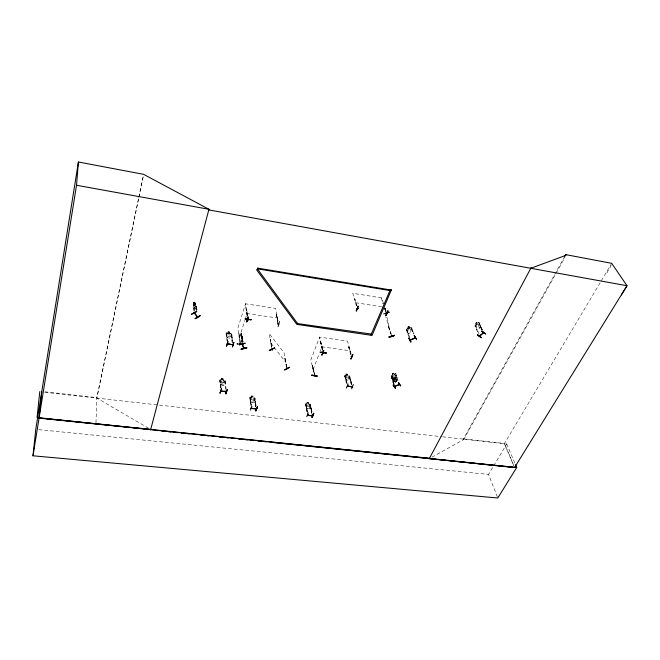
<?xml version="1.0" encoding="UTF-8"?>
<svg xmlns="http://www.w3.org/2000/svg" width="660" height="660" viewBox="0 0 660 660"><rect width="100%" height="100%" fill="white"/><g stroke="black" fill="none" stroke-linecap="round" stroke-linejoin="round"><path stroke-width="0.49" stroke-dasharray="3.3 2.47" d="M95.964 422.771L96.863 397.633L138.559 198.478M409.01 337.037L406.346 329.554L407.492 332.731L408.441 333.655L412.426 331.79L412.549 330.305L411.403 327.178L406.733 328.886L407.905 328.391M412.426 331.79L412.574 330.346M412.343 331.724L412.492 330.33M391.809 378.37L391.957 376.893L395.736 375.127L396.643 376.109L395.761 375.161L391.982 376.934M391.867 378.353L392.032 376.951M138.773 197.472L143.187 176.352M143.203 176.764L96.847 398.104L148.929 428.431M345.444 378.667L346.286 379.937L350.262 380.449L349.66 376.051L344.611 375.4L346.335 379.855M350.262 380.449L350.534 379.277M310.843 408.952L311.165 407.789M226.644 332.838L231.742 333.919L232.172 337.235L231.685 338.365L227.254 337.755L226.512 336.451L226.182 333.16L227.989 333.061L227.782 331.757L229.655 332.021L229.746 333.308L230.752 333.795L231.049 336.064L230.241 336.913L228.484 336.666L227.411 335.56L227.123 333.292L228.005 333.011M226.627 334.15L226.116 334.075L226.627 334.15L227.774 343.159M227.254 337.755L226.595 336.41M229.812 333.226L231.734 333.968L232.658 341.863M231.206 334.785L231.767 334.702L231.206 334.785L232.27 342.787M232.172 337.235L231.635 338.324M220.679 387.989L219.846 380.077L221.603 379.863L220.811 380.209L221.075 382.519L222.09 383.625L223.781 383.831L224.565 382.948L224.301 380.638L223.352 380.119L223.204 378.881L221.447 378.675L223.261 378.848L223.393 380.127L225.241 380.787C226.842 384.516 224.862 386.71 220.902 384.755L220.217 383.402L220.918 384.706M220.638 388.138L219.887 380.87L220.382 380.927L221.364 390.233M220.358 379.756L224.573 380.226M220.382 380.927L219.838 381.01M224.779 381.472L225.274 381.529L224.779 381.472L225.687 389.746M239.275 337.994L244.893 320.364M245.207 319.39L247.079 313.508M247.236 315.793L246.477 309.664M238.846 333.704L240.149 342.796M246.592 309.878L246.122 309.639L246.675 309.697L246.337 310.084M196.688 310.332L196.969 309.482M251.303 395.942L251.468 397.213L249.736 397.353L250.833 405.24M250.784 405.38L249.802 398.137L250.28 398.195L251.32 405.298M251.559 407.459L250.28 398.195M250.206 400.711L250.924 402.006L255.04 402.484L255.453 401.321M251.402 397.163L251.237 395.893L252.978 396.099L253.16 397.328M249.727 397.394C250.264 396.082 256.625 398.013 253.093 397.402L252.912 396.173M255.7 406.939L254.529 398.698L255.007 398.755L256.03 405.983M277.81 322.789L276.202 314.111L276.713 314.185L277.959 320.974M395.29 377.858L395.794 376.53L395.068 374.311L394.135 374.294L393.797 373.048L392.188 373.808L392.593 375.02L391.966 375.771L394.507 380.787L396.016 380.077L395.29 377.85L393.789 378.568M313.071 369.542L319.374 353.438M319.745 352.489L321.973 346.805M307.015 411.865L305.605 404.72L306.067 404.77L307.535 411.782M322.501 350.683L320.702 342.952L321.222 343.002L322.583 348.703M321.032 342.977L320.875 343.365L321.222 343.002M314.49 373.923L312.345 365.302L314.119 373.346M307.898 413.927L306.067 404.77M307.065 403.747L306.388 404.06L306.867 406.337L307.915 407.41L309.49 407.599L310.117 406.717L308.492 402.691L306.826 402.493L307.123 403.796L305.539 404.002M308.476 402.732L308.69 403.978L309.804 404.11M306.941 408.54L306.182 407.212L306.941 408.54L310.909 408.961L311.207 407.847M307.073 411.733L305.489 403.945L305.935 403.573L310.522 404.53L312.114 412.31M311.809 413.399L310.142 405.257L310.604 405.306L312.056 412.45M310.505 404.572L309.82 404.068M356.4 305.605L354.502 298.972L354.998 299.054L356.903 305.687M354.998 299.054L354.436 299.137M350.707 354.568L348.661 346.888L349.14 346.954L351.186 354.643M346.525 383.212L344.759 376.167L345.221 376.225L347.053 383.13M346.186 375.193L345.865 373.997L347.548 374.22L347.853 375.457L348.769 375.952L349.371 378.188L348.793 379.046L347.209 378.84L346.112 377.767L345.518 375.532L346.252 375.243M347.515 385.25L345.221 376.225M347.87 375.408L347.548 374.22L345.848 374.038M348.942 375.598L349.643 376.093L351.92 384.706M351.392 384.788L349.322 376.761L349.784 376.819L351.854 384.846M242.525 339.224L241.123 333.267L241.7 335.016M382.965 303.658L383.518 303.575M394.762 378.667L392.931 378.254L394.457 379.162L393.871 381.018L394.894 379.277L396.577 379.756L395.125 378.865L395.719 376.942L394.705 378.609M476.124 324.456L475.629 325.429L476.594 327.575L477.683 327.904L478.937 326.791L479.185 325.273L478.211 323.136L477.37 323.35L476.883 322.129L475.546 323.317L476.099 324.489L475.546 323.317M431.929 457.182L463.699 439.56L463.444 438.883L564.209 257.317M463.699 439.56L555.629 274.09M556.124 273.19L565.1 257.037M392.84 381.587L397.32 379.978L397.666 379.269L396.124 380.44L396.602 381.695L394.985 382.453L394.597 381.249M393.591 383.881L391.108 376.167L395.216 373.741L395.942 373.931L398.434 381.612M391.124 376.2L391.52 375.532M408.441 333.556L407.525 332.656L406.411 329.546L406.733 328.886M406.428 329.587L406.791 328.96M606.788 273.034L611.16 265.601M513.843 465.613L504.463 443.479L611.705 263.323M497.417 497.062L488.532 474.408L493.21 466.587M493.73 465.712L506.715 443.982L442.439 436.788M396.148 380.482L396.825 379.698L394.267 374.69L392.766 375.391L393.698 381.166L394.639 381.183L395.026 382.387M407.954 328.358L407.245 329.142L408.037 331.328L409.216 331.864L410.8 331.122L411.304 329.794L410.512 327.616L409.522 327.624L409.101 326.461M482.493 330.182L478.921 322.484L475.151 325.264L474.911 326.057L478.714 334.513M475.612 326.469L475.241 326.799L475.736 326.56L479.985 335.989M481.99 330.429L478.863 323.582L479.234 323.251L481.726 329.662M480.282 325.603L480.34 327.112L477.23 329.917L476.338 329.159M480.364 325.594L480.43 327.146L477.271 329.942L476.338 329.092M226.66 332.788L226.099 333.185L226.999 341.088M193.396 302.379L194.205 307.205L196.721 310.225M194.337 302.057L195.475 303.336L194.337 302.057L194.502 303.229M193.966 311.149L193.438 303.088L194.444 311.421M193.743 303.451L193.264 303.179M193.685 305.629L194.131 307.246L196.746 310.299L196.672 306.248L195.286 303.311M194.543 303.311L194.032 303.055L194.238 305.316L195.888 308.179L196.342 307.857L195.591 304.54M196.21 306.735L196.688 306.999L196.21 306.735L196.482 309.73M271.499 347.209L270.278 339.463L271.928 347.449M270.534 339.793L270.105 339.553M284.782 358.405L286.473 367.042M407.484 327.228L409.167 326.436L407.484 327.228L407.971 328.399M413.812 333.828L411.427 327.212L409.588 327.599L409.142 326.395M393.772 373.156L392.279 373.857L392.659 375.037L391.537 375.565M394.16 374.335L395.233 373.832M391.33 376.934C392.057 376.043 392.287 382.651 393.517 383.765M395.686 374.888C396.363 374.014 396.445 379.756 397.666 380.853M407.055 330.099L406.593 330.322L407.129 330.231L410.239 338.869M411.163 328.168C411.832 327.286 412.038 332.904 413.341 334.051M392.147 379.393L393.03 380.341L396.817 378.568L396.99 377.116M393.533 381.653L394.614 381.15M395.002 382.354L396.511 381.645M251.485 397.163L250.676 397.477L251.006 399.778L252.029 400.867L253.663 401.057L254.389 400.174L254.042 397.873L253.11 397.361M241.717 338.399L241.37 336.748L242.946 341.69L242.451 337.648L240.834 333.506L242.335 344.644M240.735 334.265L241.898 342.26M241.824 335.874L241.692 334.645L243.086 342.391M242.261 338.522L241.445 334.95L242.22 336.765M242.467 337.681L242.162 336.781M242.302 338.448L242.352 338.011L242.748 342.061M388.327 326.197L391.149 334.546M193.429 302.437L196.276 305.407L196.96 309.994M478.962 322.509L478.302 322.534M38.841 429.66L488.532 474.408M44.847 391.801L96.863 397.633M463.444 438.883L504.463 443.479M44.797 392.279L441.416 436.672M255.007 402.394L250.982 401.923L250.28 400.661M306.991 408.457L310.86 408.911M249.752 398.277L250.239 398.335M254.479 398.838L254.958 398.887M305.547 404.852L306.009 404.91M310.093 405.388L310.555 405.446M220.96 384.673L225.126 385.176M344.701 376.307L345.163 376.365M349.264 376.901L349.726 376.959M321.643 346.78L350.204 350.765M227.84 331.856L229.581 332.096M348.604 347.036L349.082 347.102M320.644 343.101L321.131 343.175M246.724 313.483L277.464 318.013M276.144 314.267L276.655 314.35M355.641 302.709L381.777 306.817M381.579 297.883L352.762 293.263L356.474 305.448M395.208 373.791L395.942 373.931M254.29 397.46L254.958 398.005L256.08 405.842M392.18 379.318L393.03 380.341M195.319 303.715L194.634 302.527M193.726 302.42L194.486 303.344L194.395 302.024M270.988 343.332L273.479 346.525M274.106 347.325L285.953 362.522M478.88 322.542L482.361 330.099M506.715 443.982L515.122 463.716M504.669 444.271L513.752 465.721M241.321 334.562L240.941 333.523L242.245 342.589M383.501 303.534L381.488 297.899L382.833 303.872M384.995 308.187L386.257 311.875M385.019 308.335L386.026 311.347M384.796 308.245L386.059 311.924M384.607 308.096L385.861 311.776M384.532 308.253L385.786 311.941M391.339 334.488L385.762 316.816M388.41 326.584L390.918 334.001M391.768 376.728L394.663 385.621M351.244 354.494L347.515 341.129L319.267 337.095L322.558 350.526M348.661 346.888L350.765 354.42M349.322 376.761L351.45 384.648M344.611 375.4L346.582 383.072M322.69 350.023L319.597 337.12L310.852 359.774L313.929 373.321M312.345 365.302L314.3 373.898M384.697 307.312L385.82 312.304M386.95 317.295L389.87 330.28M310.142 405.257L311.866 413.259M305.555 403.961L306.232 407.212M278.017 320.81L275.566 308.335L245.198 303.757L247.17 316.297M286.885 367.274L284.031 352.704L269.206 333.548L271.755 347.539M284.955 358.322L286.712 367.356M276.202 314.111L277.868 322.625M246.675 309.697L247.698 316.371M247.525 316.322L245.545 303.79L237.872 328.16L239.951 342.763M254.529 398.698L255.75 406.799M241.931 336.253L242.888 342.441M239.044 333.737L240.289 342.391M231.256 334.628L232.32 342.631M226.677 333.993L227.568 340.997M225.184 380.795L226.066 388.789M219.912 380.102L220.275 383.402M196.383 306.636L196.754 310.629M195.442 303.328L195.533 304.573M193.454 302.346L194.444 313.508M476.718 322.6L476.091 323.689L476.718 322.6M477.543 323.73L476.297 324.835L477.262 326.98L478.516 325.867L477.543 323.73M408.886 326.791L408.02 327.649L408.886 326.791M393.55 373.436L392.716 374.286L393.55 373.436M394.985 376.901L393.484 377.611L394.977 376.893M409.662 328.012L408.094 328.746L408.878 330.924L410.462 330.19L409.662 328.012M396.074 381.208L395.224 382.058L396.074 381.208M253.514 400.067L251.881 399.877L251.542 397.576L253.176 397.765L253.514 400.067M309.276 406.618L307.709 406.436L307.23 404.159L308.798 404.341L309.276 406.618M252.673 396.305L251.625 396.182L252.73 396.709L252.673 396.305M308.212 402.897L307.205 402.773L308.302 403.301L308.212 402.897M223.666 382.833L221.974 382.627L221.71 380.317L223.393 380.523L223.666 382.833M222.931 379.054L221.851 378.923L222.981 379.467L222.931 379.054M348.529 378.081L346.954 377.875L346.36 375.639L347.927 375.845L348.529 378.081M347.275 374.41L346.269 374.278L347.275 374.41M229.812 333.663L228.063 333.415L228.352 335.692L230.109 335.932L229.812 333.663M229.317 332.211L228.187 332.046L229.317 332.211M195.797 307.205L194.782 305.976L194.576 303.715L195.591 304.936L195.797 307.205M221.653 379.954L221.529 378.675L221.587 379.904"/><path stroke-width="0.99" d="M243.103 344.561L237.27 343.951M477.584 334.867L481.288 337.524M481.222 337.392L477.559 334.917M477.617 335.074L481.107 337.747M391.413 335.527L391.636 336.245L391.809 335.808M240.124 344.05L240.289 343.645M429.487 458.271L39.089 417.928L76.535 185.254L78.408 161.997L143.616 174.339L208.939 209.286L208.783 209.913L627 285.73L621.382 294.938M515.526 464.656L516.731 467.478L497.788 498.003L33 455.804L39.064 418.151L41.786 391.462L78.408 161.997M33 455.804L35.764 429.355L41.737 391.941M39.79 391.553L37.067 417.557L150.686 429.462M398.813 384.656L399.44 384.541L399.193 384.062M314.333 375.177L314.432 375.639L314.704 374.88M393.31 384.887L395.455 388.418M408.911 338.135L411.007 341.657M323.251 353.149L323.68 352.844M311.825 375.301C322.451 376.439 315.282 377.008 311.8 375.086M243.664 348.034L243.977 348.43L243.763 347.63M150.579 429.891L208.939 209.286M208.865 209.921L209.03 209.302L76.535 185.254M226.595 346.203L227.98 341.542L226.578 346.063M232.609 344.223L232.576 344.842L232.485 344.363M232.939 344.503L233.096 344.891L227.461 343.522M233.904 342.507L232.427 347.045L233.83 342.317M371.283 334.075L297.594 323.565L296.579 324.085L256.558 269.75L257.623 269.181L257.878 267.886M221.546 388.822L220.234 393.129M221.603 389.02L219.97 393.145L221.578 388.806M221.554 390.844L221.529 391.099M225.926 391.256L225.967 391.825L226 391.223M225.852 393.649L227.197 389.499L225.91 393.83M225.835 393.847L227.254 389.672M251.163 319.679L245.198 318.838M237.262 344L237.32 343.538M246.766 321.865L248.292 317.039M246.815 321.932L248.309 317.171L246.741 321.733M248.102 319.168C247.929 320.603 247.549 318.788 248.168 319.96M247.987 319.126L248.077 320.042L247.954 319.58M240.364 344.116L240.224 343.324M346.36 388.096L348.1 384.013M251.848 406.279L250.462 410.124M251.287 407.872L251.262 408.466L251.163 407.897M251.666 407.913L251.699 408.515L251.237 408.26M251.708 407.962L251.708 408.309M256.072 408.416L255.956 408.986L256.501 408.837M255.874 410.759L257.284 406.766L255.931 410.933M255.865 410.949L257.565 406.972M278.602 323.961L278.05 324.142L278.05 323.573M278.165 326.461L279.46 321.577M391.421 289.789L372.058 335.396L297.264 324.464L297.528 323.26M386.438 313.211L386.776 313.541L386.562 312.749M356.301 310.934L358.207 306.116M399.349 384.582L399.127 384.054M306.784 416.707L308.113 412.813M194.452 313.286L197.456 317.105M415.074 337.153C416.336 338.118 409.489 340.898 409.951 339.496M194.444 313.508L194.32 313.005M197.637 317.014L194.255 312.642M322.096 354.981L323.846 350.633M320.834 352.39L326.37 352.927L320.933 352.143M323.474 352.44L323.598 353.017L323.136 352.77M323.466 352.762L323.284 353.199L323.021 352.423L322.996 352.927M323.392 353.017L323.631 352.836M314.449 374.888L314.622 375.664L314.803 375.26M307.972 414.571L308.22 414.793M313.533 413.234L311.998 417.334L313.574 413.251M312.271 417.343L313.855 413.449L312.064 417.318M356.359 310.975L358.248 306.248L356.268 310.786M357.679 308.476L357.901 308.41M351.417 356.656L351.928 356.746L351.293 356.309M351.392 356.664L351.632 356.557M350.98 358.957L352.803 354.486L350.922 358.751M352.861 354.643L351.004 358.916M347.795 386.042C346.153 385.432 353.785 387.849 351.887 386.257M353.339 384.532L351.599 388.781M386.149 312.79L386.372 313.013M386.719 312.79L386.768 313.302L386.224 313.211M386.075 315.546L388.121 310.951L385.786 315.513L387.75 310.712M479.572 336.352L479.919 335.701M483.169 332.929L483.706 332.714M271.912 349.536L272.374 349.767L272.299 349.297M272.349 349.734L271.862 349.511M286.721 368.387L287.149 368.602M287.199 368.593L287.1 368.173M531.069 267.762L429.281 458.651L514.544 467.585M564.712 256.418L565.702 254.62L611.705 263.323L627 285.73L514.627 467.453L270.46 442.258M245.223 318.986L251.089 319.861M314.68 375.581L314.523 374.855M323.499 353.215L323.375 352.399M320.842 352.316L326.296 353.075M479.333 335.816L479.614 336.32L483.697 332.772L483.425 332.277M242.434 344.231L242.319 344.677L242.368 344.157M391.528 335.882L391.462 335.47M232.988 344.875L233.013 344.281M483.582 332.632L479.284 335.923M485.521 333.844L481.726 331.221M485.471 333.919L481.759 331.213L485.702 333.712M278.132 323.532C277.646 324.175 279.056 324.621 278.528 323.598L278.438 323.854M226.487 391.322L220.984 391.017L221.587 391.108M225.91 391.627L226.462 391.677M410.792 341.995L408.87 337.978L410.809 341.954M357.365 308.566L357.885 308.599M357.786 308.83L357.778 308.245M307.642 414.727L308.154 414.777M352.225 386.471L352.44 386.826L352.316 386.265M410.388 339.347L410.553 339.892L410.314 339.331M414.719 337.705L414.579 337.334M415.173 337.705L414.942 337.169M227.494 343.918L233.054 344.858M278.124 323.936L278.701 324.027M357.835 308.83L357.258 308.212M251.336 408.268L256.492 408.853M323.515 353.017L323.053 352.935M256.468 409.035L251.27 408.449M347.366 386.034L352.39 386.818M312.353 415.247L312.18 414.991M307.692 414.332C306.578 415.651 313.838 416.443 312.642 414.901M191.392 314.209L196.639 311.438M191.54 314.375L196.779 311.594M200.186 315.686C189.313 320.76 198.355 318.541 200.137 315.472M274.37 347.902L269.263 350.485L274.519 348.117M269.379 350.608L274.494 348.043M284.567 369.757L289.575 367.265L284.732 370.095M398.401 382.709L400.736 386.009L398.615 382.635M409.86 339.587L410.116 340.048L415.222 337.664M414.158 335.503L416.567 339.298L414.257 335.643M399.391 384.541L394.482 386.834L394.342 386.331L394.903 386.479M395.439 388.245L393.112 385.184M530.788 268.29L566.098 255.247L565.702 254.62M398.962 384.755L398.78 384.211M239.374 344.743L245.091 343.167M239.39 344.883L245.108 343.307M246.807 347.886L241.04 349.239L246.691 347.465M389.416 312.262L383.716 313.896M394.507 335.313C384.367 337.648 390.019 338.036 394.498 335.272M347.762 386.273L347.704 385.679M39.064 418.151L516.731 467.478M155.702 430.419L157.748 430.633M161.849 431.054L163.894 431.26M167.995 431.689L171.072 432.003M174.141 432.325L177.218 432.638M181.319 433.059L183.364 433.273M187.465 433.694L189.511 433.909M193.611 434.329L196.688 434.651M200.788 435.072L202.834 435.278M206.935 435.707L208.981 435.913M213.081 436.342L215.127 436.549M219.227 436.978L222.304 437.291M226.405 437.712L228.451 437.927M231.528 438.24L234.597 438.562M238.697 438.983L240.743 439.197M244.843 439.618L247.921 439.931M250.99 440.253L254.067 440.566M258.167 440.995L260.213 441.202M264.313 441.622L266.359 441.837M220.918 390.662L220.976 391.19L226.487 391.842L226.388 391.264M311.792 375.136L317.138 375.845M245.297 318.805L251.056 319.729M247.558 319.135L247.558 319.663L248.152 319.555M386.785 313.129L386.174 312.7L386.587 313.64M257.565 268.876L389.945 290.548M257.936 268.191L391.528 290.095M399.366 384.392L394.292 386.356M220.927 391.207L221.05 390.629M357.877 308.624L357.39 308.179M286.927 368.709L286.828 367.909M386.71 313.104L386.785 313.591L386.521 312.955M257.623 269.181L297.594 323.565M243.721 348.406L242.146 344.314M393.277 384.92L395.505 388.451M483.136 332.731L483.013 332.582M479.704 335.552L479.985 336.055L479.622 335.569M242.385 344.198L243.961 348.389L243.919 347.968M246.815 347.911L241.04 349.214M390.34 289.616L370.912 334.942M391.652 335.42L391.867 336.196M351.268 356.4L351.367 356.87M312.287 414.859C313.912 416.072 307.609 415.808 307.568 414.364M286.654 367.999L286.704 368.428M272.275 349.313L272.374 349.767M271.994 348.991L272.2 349.858M271.813 349.082L271.887 349.552M247.69 319.11L247.871 320.017M256.443 408.466L256.525 409.051L256.369 408.664M243.565 347.688L243.688 348.414M242.55 344.627L242.121 343.835M240.422 343.349L240.1 344.124L240.042 343.67M227.865 343.579L227.832 344.198L227.857 343.604M227.321 343.555L227.428 344.149L227.271 343.712M221.438 390.679L221.537 391.256M194.073 312.733L194.114 313.219M323.623 350.608L321.849 354.981L323.623 350.608M394.556 335.453L388.971 337.012L394.564 335.478"/></g></svg>
